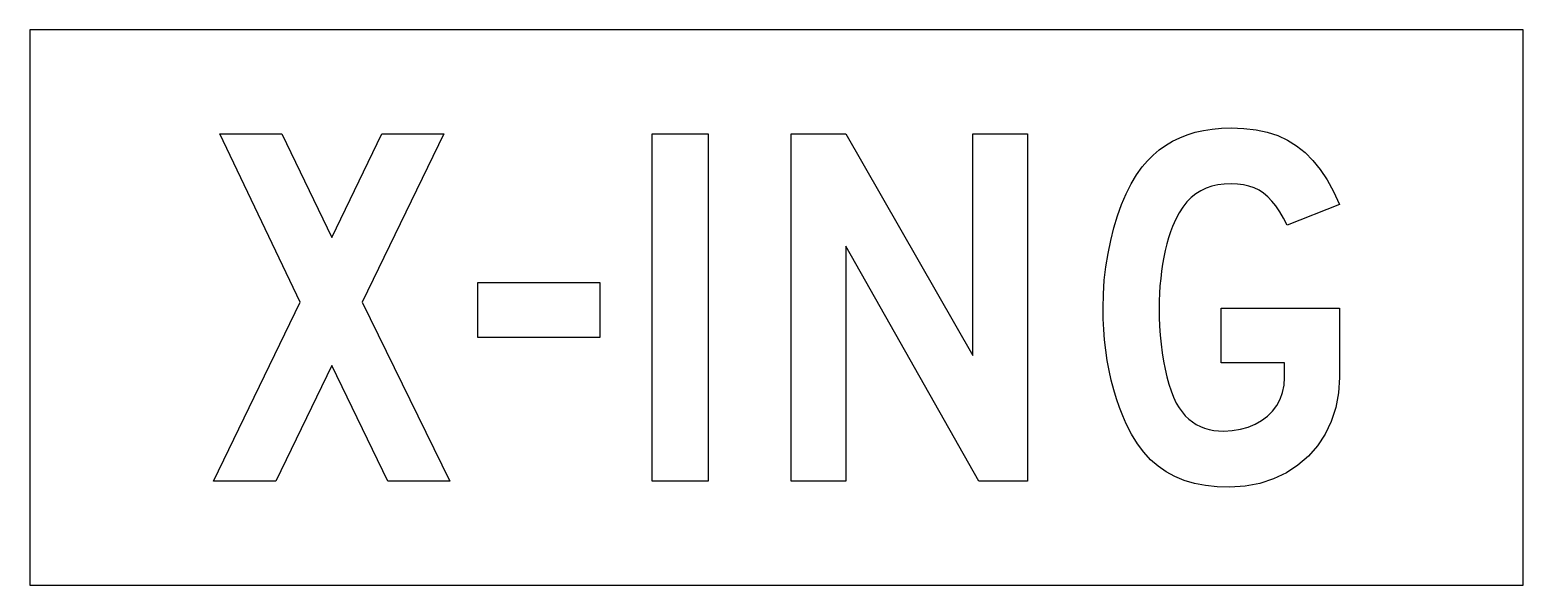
# Model space of a CAD drawing. Extents: x 0 to 43, y 0 to 16.
import ezdxf

# ---------------------------------------------------------------- set-up
doc = ezdxf.new("R2010")
doc.units = 0
doc.layers.add('CUT', color=7, linetype='Continuous')
doc.layers.add('OUTSIDE', color=1, linetype='Continuous')

msp = doc.modelspace()

# ---------------------------------------------------------------- linework, layer by layer
at = {"layer": 'CUT'}
for points in [[(7.08, 3), (5.29, 3), (7.781, 8.158), (5.466, 13), (7.255, 13), (8.694, 10.018), (10.132, 13), (11.922, 13), (9.571, 8.158), (12.097, 3), (10.308, 3), (8.694, 6.333)], [(19.535, 13), (19.535, 3), (17.921, 3), (17.921, 13)], [(21.921, 3), (21.921, 13), (23.5, 13), (27.149, 6.614), (27.149, 13), (28.728, 13), (28.728, 3), (27.324, 3), (23.5, 9.772), (23.5, 3)], [(37.297, 4.353), (37.077, 4.019), (36.816, 3.719), (36.517, 3.458), (36.182, 3.238), (35.816, 3.061), (35.42, 2.932), (34.998, 2.852), (34.553, 2.825), (34.188, 2.836), (33.849, 2.872), (33.534, 2.932), (33.241, 3.017), (32.97, 3.127), (32.719, 3.263), (32.487, 3.426), (32.273, 3.615), (32.076, 3.831), (31.893, 4.075), (31.725, 4.348), (31.57, 4.649), (31.469, 4.876), (31.375, 5.115), (31.288, 5.367), (31.21, 5.63), (31.14, 5.903), (31.079, 6.184), (31.026, 6.473), (30.983, 6.767), (30.948, 7.067), (30.924, 7.37), (30.909, 7.676), (30.903, 7.982), (30.913, 8.385), (30.94, 8.783), (30.985, 9.176), (31.046, 9.56), (31.123, 9.933), (31.215, 10.294), (31.32, 10.639), (31.439, 10.966), (31.57, 11.274), (31.712, 11.559), (31.864, 11.819), (32.026, 12.053), (32.181, 12.23), (32.345, 12.392), (32.52, 12.539), (32.706, 12.671), (32.902, 12.788), (33.11, 12.89), (33.328, 12.977), (33.557, 13.048), (33.798, 13.104), (34.049, 13.143), (34.313, 13.167), (34.588, 13.175), (34.961, 13.162), (35.309, 13.121), (35.633, 13.052), (35.935, 12.953), (36.216, 12.824), (36.478, 12.662), (36.721, 12.468), (36.948, 12.24), (37.158, 11.976), (37.355, 11.677), (37.538, 11.34), (37.71, 10.965), (36.202, 10.368), (36.096, 10.576), (35.99, 10.761), (35.88, 10.925), (35.768, 11.068), (35.65, 11.19), (35.526, 11.294), (35.395, 11.379), (35.256, 11.447), (35.106, 11.498), (34.946, 11.534), (34.774, 11.555), (34.588, 11.561), (34.392, 11.554), (34.207, 11.531), (34.033, 11.493), (33.87, 11.438), (33.717, 11.366), (33.575, 11.276), (33.441, 11.168), (33.317, 11.042), (33.201, 10.895), (33.094, 10.729), (32.995, 10.542), (32.903, 10.333), (32.844, 10.178), (32.79, 10.011), (32.74, 9.833), (32.694, 9.646), (32.654, 9.451), (32.618, 9.25), (32.588, 9.044), (32.563, 8.834), (32.543, 8.621), (32.529, 8.408), (32.52, 8.194), (32.517, 7.982), (32.521, 7.72), (32.532, 7.458), (32.55, 7.2), (32.575, 6.945), (32.606, 6.697), (32.645, 6.456), (32.69, 6.224), (32.741, 6.002), (32.799, 5.792), (32.863, 5.595), (32.933, 5.412), (33.009, 5.246), (33.091, 5.112), (33.178, 4.991), (33.272, 4.883), (33.371, 4.787), (33.477, 4.703), (33.588, 4.632), (33.705, 4.572), (33.827, 4.523), (33.956, 4.486), (34.091, 4.459), (34.231, 4.444), (34.377, 4.439), (34.625, 4.452), (34.86, 4.49), (35.081, 4.552), (35.284, 4.636), (35.47, 4.742), (35.636, 4.868), (35.781, 5.014), (35.903, 5.177), (36, 5.356), (36.072, 5.551), (36.116, 5.76), (36.132, 5.982), (36.132, 6.404), (34.307, 6.404), (34.307, 7.982), (37.71, 7.982), (37.71, 5.982), (37.683, 5.537), (37.603, 5.115), (37.474, 4.719)], [(16.413, 8.719), (16.413, 7.14), (12.904, 7.14), (12.904, 8.719)]]:
    msp.add_lwpolyline(points, close=True, dxfattribs=at)
at = {"layer": 'OUTSIDE'}
msp.add_lwpolyline([(0, 0), (43, 0), (43, 16), (0, 16)], close=True, dxfattribs=at)

doc.saveas('drawing.dxf')
